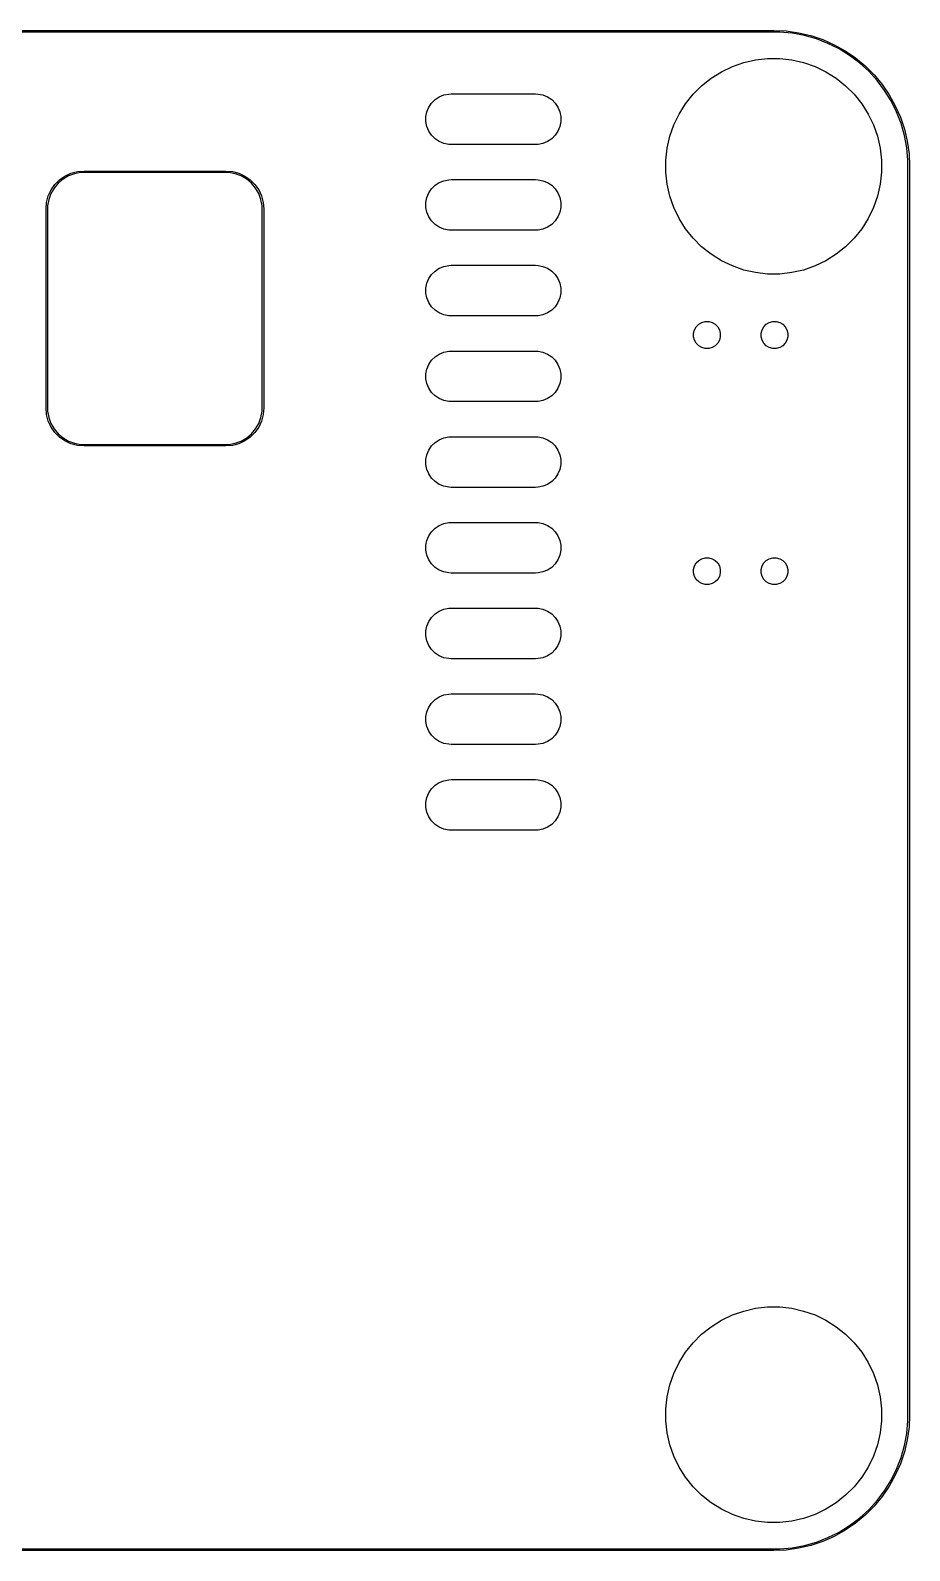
# Model space of a CAD drawing. Header units: inches. Extents: x 0.47 to 2.28, y -2.25 to -0.47.
# Drawn here: x 1.259 to 2.284, y -2.245 to -0.471 of the extents above; entities that cross this region are included whole.
import ezdxf

# ---------------------------------------------------------------- set-up
doc = ezdxf.new("R2010")
doc.units = ezdxf.units.IN
doc.header["$MEASUREMENT"] = 0
doc.layers.add('B.Mask', color=4, linetype='CONTINUOUS', true_color=0x02ffee)

msp = doc.modelspace()

# ---------------------------------------------------------------- linework, layer by layer
at = {"layer": 'B.Mask', "linetype": 'CONTINUOUS'}
for p, q in [((0.6299, -0.4715), (2.126, -0.4715)), ((2.126, -0.4734), (0.6299, -0.4734)), ((2.126, -0.4715), (2.1406, -0.4721)), ((2.1332, -0.4734), (2.126, -0.4734)), ((2.1476, -0.4748), (2.1332, -0.4734)), ((2.1406, -0.4721), (2.1551, -0.4742)), ((2.1619, -0.4774), (2.1476, -0.4748)), ((2.1551, -0.4742), (2.1694, -0.4775)), ((2.1758, -0.4814), (2.1619, -0.4774)), ((2.1694, -0.4775), (2.1832, -0.4822)), ((2.1893, -0.4866), (2.1758, -0.4814)), ((2.1832, -0.4822), (2.1966, -0.4881)), ((2.2022, -0.4931), (2.1893, -0.4866)), ((2.1966, -0.4881), (2.2094, -0.4952)), ((2.2145, -0.5007), (2.2022, -0.4931)), ((2.2094, -0.4952), (2.2215, -0.5035)), ((2.065, -0.5197), (2.0778, -0.5135)), ((2.0778, -0.5135), (2.0911, -0.5089)), ((2.0911, -0.5089), (2.1049, -0.5057)), ((2.1049, -0.5057), (2.1189, -0.5041)), ((2.1189, -0.5041), (2.133, -0.5041)), ((2.133, -0.5041), (2.1471, -0.5057)), ((2.1471, -0.5057), (2.1609, -0.5089)), ((2.1609, -0.5089), (2.1742, -0.5135)), ((2.1742, -0.5135), (2.1869, -0.5197)), ((2.2261, -0.5094), (2.2145, -0.5007)), ((2.2215, -0.5035), (2.2327, -0.5128)), ((2.2368, -0.5191), (2.2261, -0.5094)), ((2.2327, -0.5128), (2.2431, -0.5232)), ((2.042, -0.536), (2.0531, -0.5272)), ((2.0531, -0.5272), (2.065, -0.5197)), ((2.1869, -0.5197), (2.1989, -0.5272)), ((2.1989, -0.5272), (2.2099, -0.536)), ((2.2465, -0.5298), (2.2368, -0.5191)), ((2.2431, -0.5232), (2.2524, -0.5344)), ((2.2552, -0.5414), (2.2465, -0.5298)), ((1.7313, -0.5522), (1.7361, -0.549)), ((1.7361, -0.549), (1.7414, -0.5468)), ((1.7414, -0.5468), (1.7471, -0.5457)), ((1.7471, -0.5457), (1.75, -0.5455)), ((1.75, -0.5455), (1.8484, -0.5455)), ((1.8484, -0.5455), (1.8513, -0.5457)), ((1.8513, -0.5457), (1.857, -0.5468)), ((1.857, -0.5468), (1.8623, -0.549)), ((1.8623, -0.549), (1.8672, -0.5522)), ((2.0232, -0.557), (2.032, -0.546)), ((2.032, -0.546), (2.042, -0.536)), ((2.2099, -0.536), (2.2199, -0.546)), ((2.2199, -0.546), (2.2287, -0.557)), ((2.2524, -0.5344), (2.2607, -0.5465)), ((2.2628, -0.5537), (2.2552, -0.5414)), ((2.2607, -0.5465), (2.2678, -0.5593)), ((1.7206, -0.5721), (1.7217, -0.5665)), ((1.7217, -0.5665), (1.724, -0.5611)), ((1.724, -0.5611), (1.7272, -0.5563)), ((1.7272, -0.5563), (1.7313, -0.5522)), ((1.8672, -0.5522), (1.8713, -0.5563)), ((1.8713, -0.5563), (1.8745, -0.5611)), ((1.8745, -0.5611), (1.8767, -0.5665)), ((1.8767, -0.5665), (1.8778, -0.5721)), ((2.0157, -0.569), (2.0232, -0.557)), ((2.2287, -0.557), (2.2362, -0.569)), ((2.2693, -0.5666), (2.2628, -0.5537)), ((2.2678, -0.5593), (2.2737, -0.5727)), ((2.2745, -0.5801), (2.2693, -0.5666)), ((1.7206, -0.5779), (1.7206, -0.5721)), ((1.7217, -0.5836), (1.7206, -0.5779)), ((1.724, -0.589), (1.7217, -0.5836)), ((1.8767, -0.5836), (1.8745, -0.589)), ((1.8778, -0.5779), (1.8767, -0.5836)), ((1.8778, -0.5721), (1.8778, -0.5779)), ((2.0049, -0.595), (2.0096, -0.5817)), ((2.0096, -0.5817), (2.0157, -0.569)), ((2.2362, -0.569), (2.2424, -0.5817)), ((2.2424, -0.5817), (2.247, -0.595)), ((2.2737, -0.5727), (2.2784, -0.5866)), ((2.2785, -0.5941), (2.2745, -0.5801)), ((1.7272, -0.5938), (1.724, -0.589)), ((1.7313, -0.5979), (1.7272, -0.5938)), ((1.7361, -0.6011), (1.7313, -0.5979)), ((1.7414, -0.6033), (1.7361, -0.6011)), ((1.8623, -0.6011), (1.857, -0.6033)), ((1.8672, -0.5979), (1.8623, -0.6011)), ((1.8713, -0.5938), (1.8672, -0.5979)), ((1.8745, -0.589), (1.8713, -0.5938)), ((2.0018, -0.6088), (2.0049, -0.595)), ((2.247, -0.595), (2.2502, -0.6088)), ((2.2784, -0.5866), (2.2818, -0.6008)), ((2.2811, -0.6083), (2.2785, -0.5941)), ((2.2818, -0.6008), (2.2838, -0.6153)), ((1.7471, -0.6044), (1.7414, -0.6033)), ((1.75, -0.6046), (1.7471, -0.6044)), ((1.8484, -0.6046), (1.75, -0.6046)), ((1.8513, -0.6044), (1.8484, -0.6046)), ((1.857, -0.6033), (1.8513, -0.6044)), ((2.0002, -0.6229), (2.0018, -0.6088)), ((2.2502, -0.6088), (2.2518, -0.6229)), ((2.2825, -0.6227), (2.2811, -0.6083)), ((2.2838, -0.6153), (2.2844, -0.6299)), ((1.2997, -0.6414), (1.3067, -0.6381)), ((1.3067, -0.6381), (1.3142, -0.6361)), ((1.3181, -0.6374), (1.3109, -0.6387)), ((1.3142, -0.6361), (1.3219, -0.6355)), ((1.3219, -0.6374), (1.3181, -0.6374)), ((1.3219, -0.6355), (1.4872, -0.6355)), ((1.4872, -0.6374), (1.3219, -0.6374)), ((1.4872, -0.6355), (1.4949, -0.6361)), ((1.4909, -0.6374), (1.4872, -0.6374)), ((1.4982, -0.6387), (1.4909, -0.6374)), ((1.4949, -0.6361), (1.5024, -0.6381)), ((1.5024, -0.6381), (1.5094, -0.6414)), ((2.0002, -0.637), (2.0002, -0.6229)), ((2.0018, -0.651), (2.0002, -0.637)), ((2.2518, -0.637), (2.2502, -0.651)), ((2.2518, -0.6229), (2.2518, -0.637)), ((2.2825, -0.6299), (2.2825, -0.6227)), ((2.2825, -2.0866), (2.2825, -0.6299)), ((2.2844, -0.6299), (2.2844, -2.0866)), ((1.287, -0.6554), (1.2833, -0.6618)), ((1.2835, -0.6576), (1.2879, -0.6513)), ((1.2918, -0.6497), (1.287, -0.6554)), ((1.2879, -0.6513), (1.2934, -0.6458)), ((1.2975, -0.645), (1.2918, -0.6497)), ((1.2934, -0.6458), (1.2997, -0.6414)), ((1.3039, -0.6413), (1.2975, -0.645)), ((1.3109, -0.6387), (1.3039, -0.6413)), ((1.5052, -0.6413), (1.4982, -0.6387)), ((1.5116, -0.645), (1.5052, -0.6413)), ((1.5094, -0.6414), (1.5157, -0.6458)), ((1.5172, -0.6497), (1.5116, -0.645)), ((1.5157, -0.6458), (1.5211, -0.6513)), ((1.522, -0.6554), (1.5172, -0.6497)), ((1.5211, -0.6513), (1.5256, -0.6576)), ((1.5257, -0.6618), (1.522, -0.6554)), ((1.7272, -0.6563), (1.7313, -0.6522)), ((1.7313, -0.6522), (1.7361, -0.649)), ((1.7361, -0.649), (1.7414, -0.6468)), ((1.7414, -0.6468), (1.7471, -0.6457)), ((1.7471, -0.6457), (1.75, -0.6455)), ((1.75, -0.6455), (1.8484, -0.6455)), ((1.8484, -0.6455), (1.8513, -0.6457)), ((1.8513, -0.6457), (1.857, -0.6468)), ((1.857, -0.6468), (1.8623, -0.649)), ((1.8623, -0.649), (1.8672, -0.6522)), ((1.8672, -0.6522), (1.8713, -0.6563)), ((2.0049, -0.6648), (2.0018, -0.651)), ((2.2502, -0.651), (2.247, -0.6648)), ((1.2776, -0.6798), (1.2782, -0.6721)), ((1.2782, -0.6721), (1.2802, -0.6646)), ((1.2808, -0.6688), (1.2795, -0.6761)), ((1.2802, -0.6646), (1.2835, -0.6576)), ((1.2833, -0.6618), (1.2808, -0.6688)), ((1.5256, -0.6576), (1.5288, -0.6646)), ((1.5282, -0.6688), (1.5257, -0.6618)), ((1.5295, -0.6761), (1.5282, -0.6688)), ((1.5288, -0.6646), (1.5308, -0.6721)), ((1.5308, -0.6721), (1.5315, -0.6798)), ((1.7206, -0.6721), (1.7217, -0.6665)), ((1.7206, -0.6779), (1.7206, -0.6721)), ((1.7217, -0.6665), (1.724, -0.6611)), ((1.724, -0.6611), (1.7272, -0.6563)), ((1.8713, -0.6563), (1.8745, -0.6611)), ((1.8745, -0.6611), (1.8767, -0.6665)), ((1.8767, -0.6665), (1.8778, -0.6721)), ((1.8778, -0.6721), (1.8778, -0.6779)), ((2.0096, -0.6781), (2.0049, -0.6648)), ((2.247, -0.6648), (2.2424, -0.6781)), ((1.2776, -0.912), (1.2776, -0.6798)), ((1.2795, -0.6761), (1.2795, -0.6798)), ((1.2795, -0.6798), (1.2795, -0.912)), ((1.5295, -0.6798), (1.5295, -0.6761)), ((1.5295, -0.912), (1.5295, -0.6798)), ((1.5315, -0.6798), (1.5315, -0.912)), ((1.7217, -0.6836), (1.7206, -0.6779)), ((1.724, -0.689), (1.7217, -0.6836)), ((1.7272, -0.6938), (1.724, -0.689)), ((1.8745, -0.689), (1.8713, -0.6938)), ((1.8767, -0.6836), (1.8745, -0.689)), ((1.8778, -0.6779), (1.8767, -0.6836)), ((2.0157, -0.6909), (2.0096, -0.6781)), ((2.0232, -0.7028), (2.0157, -0.6909)), ((2.2362, -0.6909), (2.2287, -0.7028)), ((2.2424, -0.6781), (2.2362, -0.6909)), ((1.7313, -0.6979), (1.7272, -0.6938)), ((1.7361, -0.7011), (1.7313, -0.6979)), ((1.7414, -0.7033), (1.7361, -0.7011)), ((1.7471, -0.7044), (1.7414, -0.7033)), ((1.75, -0.7046), (1.7471, -0.7044)), ((1.8484, -0.7046), (1.75, -0.7046)), ((1.8513, -0.7044), (1.8484, -0.7046)), ((1.857, -0.7033), (1.8513, -0.7044)), ((1.8623, -0.7011), (1.857, -0.7033)), ((1.8672, -0.6979), (1.8623, -0.7011)), ((1.8713, -0.6938), (1.8672, -0.6979)), ((2.032, -0.7139), (2.0232, -0.7028)), ((2.2287, -0.7028), (2.2199, -0.7139)), ((2.042, -0.7239), (2.032, -0.7139)), ((2.0531, -0.7327), (2.042, -0.7239)), ((2.2099, -0.7239), (2.1989, -0.7327)), ((2.2199, -0.7139), (2.2099, -0.7239)), ((2.065, -0.7402), (2.0531, -0.7327)), ((2.0778, -0.7463), (2.065, -0.7402)), ((2.1869, -0.7402), (2.1742, -0.7463)), ((2.1989, -0.7327), (2.1869, -0.7402)), ((1.7217, -0.7665), (1.724, -0.7611)), ((1.724, -0.7611), (1.7272, -0.7563)), ((1.7272, -0.7563), (1.7313, -0.7522)), ((1.7313, -0.7522), (1.7361, -0.749)), ((1.7361, -0.749), (1.7414, -0.7468)), ((1.7414, -0.7468), (1.7471, -0.7457)), ((1.7471, -0.7457), (1.75, -0.7455)), ((1.75, -0.7455), (1.8484, -0.7455)), ((1.8484, -0.7455), (1.8513, -0.7457)), ((1.8513, -0.7457), (1.857, -0.7468)), ((1.857, -0.7468), (1.8623, -0.749)), ((1.8623, -0.749), (1.8672, -0.7522)), ((1.8672, -0.7522), (1.8713, -0.7563)), ((1.8713, -0.7563), (1.8745, -0.7611)), ((1.8745, -0.7611), (1.8767, -0.7665)), ((2.0911, -0.751), (2.0778, -0.7463)), ((2.1049, -0.7541), (2.0911, -0.751)), ((2.1189, -0.7557), (2.1049, -0.7541)), ((2.133, -0.7557), (2.1189, -0.7557)), ((2.1471, -0.7541), (2.133, -0.7557)), ((2.1609, -0.751), (2.1471, -0.7541)), ((2.1742, -0.7463), (2.1609, -0.751)), ((1.7206, -0.7721), (1.7217, -0.7665)), ((1.7206, -0.7779), (1.7206, -0.7721)), ((1.7217, -0.7836), (1.7206, -0.7779)), ((1.8767, -0.7665), (1.8778, -0.7721)), ((1.8778, -0.7779), (1.8767, -0.7836)), ((1.8778, -0.7721), (1.8778, -0.7779)), ((1.724, -0.789), (1.7217, -0.7836)), ((1.7272, -0.7938), (1.724, -0.789)), ((1.7313, -0.7979), (1.7272, -0.7938)), ((1.7361, -0.8011), (1.7313, -0.7979)), ((1.8672, -0.7979), (1.8623, -0.8011)), ((1.8713, -0.7938), (1.8672, -0.7979)), ((1.8745, -0.789), (1.8713, -0.7938)), ((1.8767, -0.7836), (1.8745, -0.789)), ((1.7414, -0.8033), (1.7361, -0.8011)), ((1.7471, -0.8044), (1.7414, -0.8033)), ((1.75, -0.8046), (1.7471, -0.8044)), ((1.8484, -0.8046), (1.75, -0.8046)), ((1.8513, -0.8044), (1.8484, -0.8046)), ((1.857, -0.8033), (1.8513, -0.8044)), ((1.8623, -0.8011), (1.857, -0.8033)), ((2.0357, -0.8172), (2.0386, -0.8143)), ((2.0386, -0.8143), (2.0422, -0.8122)), ((2.0422, -0.8122), (2.0462, -0.8112)), ((2.0462, -0.8112), (2.0503, -0.8112)), ((2.0503, -0.8112), (2.0543, -0.8122)), ((2.0543, -0.8122), (2.0578, -0.8143)), ((2.0578, -0.8143), (2.0607, -0.8172)), ((2.1145, -0.8172), (2.1174, -0.8143)), ((2.1174, -0.8143), (2.1209, -0.8122)), ((2.1209, -0.8122), (2.1249, -0.8112)), ((2.1249, -0.8112), (2.129, -0.8112)), ((2.129, -0.8112), (2.133, -0.8122)), ((2.133, -0.8122), (2.1366, -0.8143)), ((2.1366, -0.8143), (2.1395, -0.8172)), ((2.0326, -0.8247), (2.0337, -0.8207)), ((2.0326, -0.8288), (2.0326, -0.8247)), ((2.0337, -0.8328), (2.0326, -0.8288)), ((2.0337, -0.8207), (2.0357, -0.8172)), ((2.0357, -0.8364), (2.0337, -0.8328)), ((2.0607, -0.8172), (2.0628, -0.8207)), ((2.0628, -0.8328), (2.0607, -0.8364)), ((2.0628, -0.8207), (2.0638, -0.8247)), ((2.0638, -0.8288), (2.0628, -0.8328)), ((2.0638, -0.8247), (2.0638, -0.8288)), ((2.1114, -0.8247), (2.1124, -0.8207)), ((2.1114, -0.8288), (2.1114, -0.8247)), ((2.1124, -0.8328), (2.1114, -0.8288)), ((2.1124, -0.8207), (2.1145, -0.8172)), ((2.1145, -0.8364), (2.1124, -0.8328)), ((2.1395, -0.8172), (2.1415, -0.8207)), ((2.1415, -0.8328), (2.1395, -0.8364)), ((2.1415, -0.8207), (2.1426, -0.8247)), ((2.1426, -0.8288), (2.1415, -0.8328)), ((2.1426, -0.8247), (2.1426, -0.8288)), ((1.7313, -0.8522), (1.7361, -0.849)), ((1.7361, -0.849), (1.7414, -0.8468)), ((1.7414, -0.8468), (1.7471, -0.8457)), ((1.7471, -0.8457), (1.75, -0.8455)), ((1.75, -0.8455), (1.8484, -0.8455)), ((1.8484, -0.8455), (1.8513, -0.8457)), ((1.8513, -0.8457), (1.857, -0.8468)), ((1.857, -0.8468), (1.8623, -0.849)), ((1.8623, -0.849), (1.8672, -0.8522)), ((2.0386, -0.8393), (2.0357, -0.8364)), ((2.0422, -0.8413), (2.0386, -0.8393)), ((2.0462, -0.8424), (2.0422, -0.8413)), ((2.0503, -0.8424), (2.0462, -0.8424)), ((2.0543, -0.8413), (2.0503, -0.8424)), ((2.0578, -0.8393), (2.0543, -0.8413)), ((2.0607, -0.8364), (2.0578, -0.8393)), ((2.1174, -0.8393), (2.1145, -0.8364)), ((2.1209, -0.8413), (2.1174, -0.8393)), ((2.1249, -0.8424), (2.1209, -0.8413)), ((2.129, -0.8424), (2.1249, -0.8424)), ((2.133, -0.8413), (2.129, -0.8424)), ((2.1366, -0.8393), (2.133, -0.8413)), ((2.1395, -0.8364), (2.1366, -0.8393)), ((1.7206, -0.8721), (1.7217, -0.8665)), ((1.7217, -0.8665), (1.724, -0.8611)), ((1.724, -0.8611), (1.7272, -0.8563)), ((1.7272, -0.8563), (1.7313, -0.8522)), ((1.8672, -0.8522), (1.8713, -0.8563)), ((1.8713, -0.8563), (1.8745, -0.8611)), ((1.8745, -0.8611), (1.8767, -0.8665)), ((1.8767, -0.8665), (1.8778, -0.8721)), ((1.7206, -0.8779), (1.7206, -0.8721)), ((1.7217, -0.8836), (1.7206, -0.8779)), ((1.724, -0.889), (1.7217, -0.8836)), ((1.8767, -0.8836), (1.8745, -0.889)), ((1.8778, -0.8779), (1.8767, -0.8836)), ((1.8778, -0.8721), (1.8778, -0.8779)), ((1.7272, -0.8938), (1.724, -0.889)), ((1.7313, -0.8979), (1.7272, -0.8938)), ((1.7361, -0.9011), (1.7313, -0.8979)), ((1.7414, -0.9033), (1.7361, -0.9011)), ((1.7471, -0.9044), (1.7414, -0.9033)), ((1.75, -0.9046), (1.7471, -0.9044)), ((1.8513, -0.9044), (1.8484, -0.9046)), ((1.857, -0.9033), (1.8513, -0.9044)), ((1.8623, -0.9011), (1.857, -0.9033)), ((1.8672, -0.8979), (1.8623, -0.9011)), ((1.8713, -0.8938), (1.8672, -0.8979)), ((1.8745, -0.889), (1.8713, -0.8938)), ((1.2782, -0.9197), (1.2776, -0.912)), ((1.2802, -0.9272), (1.2782, -0.9197)), ((1.2795, -0.912), (1.2795, -0.9157)), ((1.2795, -0.9157), (1.2808, -0.923)), ((1.5282, -0.923), (1.5295, -0.9157)), ((1.5308, -0.9197), (1.5288, -0.9272)), ((1.5295, -0.9157), (1.5295, -0.912)), ((1.5315, -0.912), (1.5308, -0.9197)), ((1.8484, -0.9046), (1.75, -0.9046)), ((1.2835, -0.9342), (1.2802, -0.9272)), ((1.2808, -0.923), (1.2833, -0.93)), ((1.2833, -0.93), (1.287, -0.9364)), ((1.2879, -0.9405), (1.2835, -0.9342)), ((1.287, -0.9364), (1.2918, -0.9421)), ((1.5172, -0.9421), (1.522, -0.9364)), ((1.5256, -0.9342), (1.5211, -0.9405)), ((1.522, -0.9364), (1.5257, -0.93)), ((1.5288, -0.9272), (1.5256, -0.9342)), ((1.5257, -0.93), (1.5282, -0.923)), ((1.2934, -0.946), (1.2879, -0.9405)), ((1.2918, -0.9421), (1.2975, -0.9468)), ((1.2997, -0.9504), (1.2934, -0.946)), ((1.2975, -0.9468), (1.3039, -0.9506)), ((1.3067, -0.9537), (1.2997, -0.9504)), ((1.3039, -0.9506), (1.3109, -0.9531)), ((1.3142, -0.9557), (1.3067, -0.9537)), ((1.3109, -0.9531), (1.3181, -0.9544)), ((1.3219, -0.9563), (1.3142, -0.9557)), ((1.3181, -0.9544), (1.3219, -0.9544)), ((1.3219, -0.9544), (1.4872, -0.9544)), ((1.4872, -0.9563), (1.3219, -0.9563)), ((1.4872, -0.9544), (1.4909, -0.9544)), ((1.4949, -0.9557), (1.4872, -0.9563)), ((1.4909, -0.9544), (1.4982, -0.9531)), ((1.5024, -0.9537), (1.4949, -0.9557)), ((1.4982, -0.9531), (1.5052, -0.9506)), ((1.5094, -0.9504), (1.5024, -0.9537)), ((1.5052, -0.9506), (1.5116, -0.9468)), ((1.5157, -0.946), (1.5094, -0.9504)), ((1.5116, -0.9468), (1.5172, -0.9421)), ((1.5211, -0.9405), (1.5157, -0.946)), ((1.724, -0.9611), (1.7272, -0.9563)), ((1.7272, -0.9563), (1.7313, -0.9522)), ((1.7313, -0.9522), (1.7361, -0.949)), ((1.7361, -0.949), (1.7414, -0.9468)), ((1.7414, -0.9468), (1.7471, -0.9457)), ((1.7471, -0.9457), (1.75, -0.9455)), ((1.75, -0.9455), (1.8484, -0.9455)), ((1.8484, -0.9455), (1.8513, -0.9457)), ((1.8513, -0.9457), (1.857, -0.9468)), ((1.857, -0.9468), (1.8623, -0.949)), ((1.8623, -0.949), (1.8672, -0.9522)), ((1.8672, -0.9522), (1.8713, -0.9563)), ((1.8713, -0.9563), (1.8745, -0.9611)), ((1.7206, -0.9721), (1.7217, -0.9665)), ((1.7206, -0.9779), (1.7206, -0.9721)), ((1.7217, -0.9665), (1.724, -0.9611)), ((1.8745, -0.9611), (1.8767, -0.9665)), ((1.8767, -0.9665), (1.8778, -0.9721)), ((1.8778, -0.9721), (1.8778, -0.9779)), ((1.7217, -0.9836), (1.7206, -0.9779)), ((1.724, -0.989), (1.7217, -0.9836)), ((1.7272, -0.9938), (1.724, -0.989)), ((1.8745, -0.989), (1.8713, -0.9938)), ((1.8767, -0.9836), (1.8745, -0.989)), ((1.8778, -0.9779), (1.8767, -0.9836)), ((1.7313, -0.9979), (1.7272, -0.9938)), ((1.7361, -1.0011), (1.7313, -0.9979)), ((1.7414, -1.0033), (1.7361, -1.0011)), ((1.7471, -1.0044), (1.7414, -1.0033)), ((1.75, -1.0046), (1.7471, -1.0044)), ((1.8484, -1.0046), (1.75, -1.0046)), ((1.8513, -1.0044), (1.8484, -1.0046)), ((1.857, -1.0033), (1.8513, -1.0044)), ((1.8623, -1.0011), (1.857, -1.0033)), ((1.8672, -0.9979), (1.8623, -1.0011)), ((1.8713, -0.9938), (1.8672, -0.9979)), ((1.7414, -1.0468), (1.7471, -1.0457)), ((1.7471, -1.0457), (1.75, -1.0455)), ((1.75, -1.0455), (1.8484, -1.0455)), ((1.8484, -1.0455), (1.8513, -1.0457)), ((1.8513, -1.0457), (1.857, -1.0468)), ((1.7217, -1.0665), (1.724, -1.0611)), ((1.724, -1.0611), (1.7272, -1.0563)), ((1.7272, -1.0563), (1.7313, -1.0522)), ((1.7313, -1.0522), (1.7361, -1.049)), ((1.7361, -1.049), (1.7414, -1.0468)), ((1.857, -1.0468), (1.8623, -1.049)), ((1.8623, -1.049), (1.8672, -1.0522)), ((1.8672, -1.0522), (1.8713, -1.0563)), ((1.8713, -1.0563), (1.8745, -1.0611)), ((1.8745, -1.0611), (1.8767, -1.0665)), ((1.7206, -1.0721), (1.7217, -1.0665)), ((1.7206, -1.0779), (1.7206, -1.0721)), ((1.7217, -1.0836), (1.7206, -1.0779)), ((1.8767, -1.0665), (1.8778, -1.0721)), ((1.8778, -1.0779), (1.8767, -1.0836)), ((1.8778, -1.0721), (1.8778, -1.0779)), ((1.724, -1.089), (1.7217, -1.0836)), ((1.7272, -1.0938), (1.724, -1.089)), ((1.7313, -1.0979), (1.7272, -1.0938)), ((1.7361, -1.1011), (1.7313, -1.0979)), ((1.8672, -1.0979), (1.8623, -1.1011)), ((1.8713, -1.0938), (1.8672, -1.0979)), ((1.8745, -1.089), (1.8713, -1.0938)), ((1.8767, -1.0836), (1.8745, -1.089)), ((2.0326, -1.1003), (2.0337, -1.0963)), ((2.0337, -1.0963), (2.0357, -1.0928)), ((2.0357, -1.0928), (2.0386, -1.0899)), ((2.0386, -1.0899), (2.0422, -1.0878)), ((2.0422, -1.0878), (2.0462, -1.0867)), ((2.0462, -1.0867), (2.0503, -1.0867)), ((2.0503, -1.0867), (2.0543, -1.0878)), ((2.0543, -1.0878), (2.0578, -1.0899)), ((2.0578, -1.0899), (2.0607, -1.0928)), ((2.0607, -1.0928), (2.0628, -1.0963)), ((2.0628, -1.0963), (2.0638, -1.1003)), ((2.1114, -1.1003), (2.1124, -1.0963)), ((2.1124, -1.0963), (2.1145, -1.0928)), ((2.1145, -1.0928), (2.1174, -1.0899)), ((2.1174, -1.0899), (2.1209, -1.0878)), ((2.1209, -1.0878), (2.1249, -1.0867)), ((2.1249, -1.0867), (2.129, -1.0867)), ((2.129, -1.0867), (2.133, -1.0878)), ((2.133, -1.0878), (2.1366, -1.0899)), ((2.1366, -1.0899), (2.1395, -1.0928)), ((2.1395, -1.0928), (2.1415, -1.0963)), ((2.1415, -1.0963), (2.1426, -1.1003)), ((1.7414, -1.1033), (1.7361, -1.1011)), ((1.7471, -1.1044), (1.7414, -1.1033)), ((1.75, -1.1046), (1.7471, -1.1044)), ((1.8484, -1.1046), (1.75, -1.1046)), ((1.8513, -1.1044), (1.8484, -1.1046)), ((1.857, -1.1033), (1.8513, -1.1044)), ((1.8623, -1.1011), (1.857, -1.1033)), ((2.0326, -1.1044), (2.0326, -1.1003)), ((2.0337, -1.1084), (2.0326, -1.1044)), ((2.0357, -1.1119), (2.0337, -1.1084)), ((2.0386, -1.1149), (2.0357, -1.1119)), ((2.0422, -1.1169), (2.0386, -1.1149)), ((2.0462, -1.118), (2.0422, -1.1169)), ((2.0543, -1.1169), (2.0503, -1.118)), ((2.0578, -1.1149), (2.0543, -1.1169)), ((2.0607, -1.1119), (2.0578, -1.1149)), ((2.0628, -1.1084), (2.0607, -1.1119)), ((2.0638, -1.1044), (2.0628, -1.1084)), ((2.0638, -1.1003), (2.0638, -1.1044)), ((2.1114, -1.1044), (2.1114, -1.1003)), ((2.1124, -1.1084), (2.1114, -1.1044)), ((2.1145, -1.1119), (2.1124, -1.1084)), ((2.1174, -1.1149), (2.1145, -1.1119)), ((2.1209, -1.1169), (2.1174, -1.1149)), ((2.1249, -1.118), (2.1209, -1.1169)), ((2.133, -1.1169), (2.129, -1.118)), ((2.1366, -1.1149), (2.133, -1.1169)), ((2.1395, -1.1119), (2.1366, -1.1149)), ((2.1415, -1.1084), (2.1395, -1.1119)), ((2.1426, -1.1044), (2.1415, -1.1084)), ((2.1426, -1.1003), (2.1426, -1.1044)), ((2.0503, -1.118), (2.0462, -1.118)), ((2.129, -1.118), (2.1249, -1.118)), ((1.7272, -1.1563), (1.7313, -1.1522)), ((1.7313, -1.1522), (1.7361, -1.149)), ((1.7361, -1.149), (1.7414, -1.1468)), ((1.7414, -1.1468), (1.7471, -1.1457)), ((1.7471, -1.1457), (1.75, -1.1455)), ((1.75, -1.1455), (1.8484, -1.1455)), ((1.8484, -1.1455), (1.8513, -1.1457)), ((1.8513, -1.1457), (1.857, -1.1468)), ((1.857, -1.1468), (1.8623, -1.149)), ((1.8623, -1.149), (1.8672, -1.1522)), ((1.8672, -1.1522), (1.8713, -1.1563)), ((1.7206, -1.1721), (1.7217, -1.1665)), ((1.7217, -1.1665), (1.724, -1.1611)), ((1.724, -1.1611), (1.7272, -1.1563)), ((1.8713, -1.1563), (1.8745, -1.1611)), ((1.8745, -1.1611), (1.8767, -1.1665)), ((1.8767, -1.1665), (1.8778, -1.1721)), ((1.7206, -1.1779), (1.7206, -1.1721)), ((1.7217, -1.1836), (1.7206, -1.1779)), ((1.724, -1.189), (1.7217, -1.1836)), ((1.8767, -1.1836), (1.8745, -1.189)), ((1.8778, -1.1779), (1.8767, -1.1836)), ((1.8778, -1.1721), (1.8778, -1.1779)), ((1.7272, -1.1938), (1.724, -1.189)), ((1.7313, -1.1979), (1.7272, -1.1938)), ((1.7361, -1.2011), (1.7313, -1.1979)), ((1.7414, -1.2033), (1.7361, -1.2011)), ((1.7471, -1.2044), (1.7414, -1.2033)), ((1.75, -1.2046), (1.7471, -1.2044)), ((1.8484, -1.2046), (1.75, -1.2046)), ((1.8513, -1.2044), (1.8484, -1.2046)), ((1.857, -1.2033), (1.8513, -1.2044)), ((1.8623, -1.2011), (1.857, -1.2033)), ((1.8672, -1.1979), (1.8623, -1.2011)), ((1.8713, -1.1938), (1.8672, -1.1979)), ((1.8745, -1.189), (1.8713, -1.1938)), ((1.724, -1.2611), (1.7272, -1.2563)), ((1.7272, -1.2563), (1.7313, -1.2522)), ((1.7313, -1.2522), (1.7361, -1.249)), ((1.7361, -1.249), (1.7414, -1.2468)), ((1.7414, -1.2468), (1.7471, -1.2457)), ((1.7471, -1.2457), (1.75, -1.2455)), ((1.75, -1.2455), (1.8484, -1.2455)), ((1.8484, -1.2455), (1.8513, -1.2457)), ((1.8513, -1.2457), (1.857, -1.2468)), ((1.857, -1.2468), (1.8623, -1.249)), ((1.8623, -1.249), (1.8672, -1.2522)), ((1.8672, -1.2522), (1.8713, -1.2563)), ((1.8713, -1.2563), (1.8745, -1.2611)), ((1.7206, -1.2721), (1.7217, -1.2665)), ((1.7206, -1.2779), (1.7206, -1.2721)), ((1.7217, -1.2665), (1.724, -1.2611)), ((1.8745, -1.2611), (1.8767, -1.2665)), ((1.8767, -1.2665), (1.8778, -1.2721)), ((1.8778, -1.2721), (1.8778, -1.2779)), ((1.7217, -1.2836), (1.7206, -1.2779)), ((1.724, -1.289), (1.7217, -1.2836)), ((1.7272, -1.2938), (1.724, -1.289)), ((1.7313, -1.2979), (1.7272, -1.2938)), ((1.8713, -1.2938), (1.8672, -1.2979)), ((1.8745, -1.289), (1.8713, -1.2938)), ((1.8767, -1.2836), (1.8745, -1.289)), ((1.8778, -1.2779), (1.8767, -1.2836)), ((1.7361, -1.3011), (1.7313, -1.2979)), ((1.7414, -1.3033), (1.7361, -1.3011)), ((1.7471, -1.3044), (1.7414, -1.3033)), ((1.75, -1.3046), (1.7471, -1.3044)), ((1.8484, -1.3046), (1.75, -1.3046)), ((1.8513, -1.3044), (1.8484, -1.3046)), ((1.857, -1.3033), (1.8513, -1.3044)), ((1.8623, -1.3011), (1.857, -1.3033)), ((1.8672, -1.2979), (1.8623, -1.3011)), ((1.7361, -1.349), (1.7414, -1.3468)), ((1.7414, -1.3468), (1.7471, -1.3457)), ((1.7471, -1.3457), (1.75, -1.3455)), ((1.75, -1.3455), (1.8484, -1.3455)), ((1.8484, -1.3455), (1.8513, -1.3457)), ((1.8513, -1.3457), (1.857, -1.3468)), ((1.857, -1.3468), (1.8623, -1.349)), ((1.7217, -1.3665), (1.724, -1.3611)), ((1.724, -1.3611), (1.7272, -1.3563)), ((1.7272, -1.3563), (1.7313, -1.3522)), ((1.7313, -1.3522), (1.7361, -1.349)), ((1.8623, -1.349), (1.8672, -1.3522)), ((1.8672, -1.3522), (1.8713, -1.3563)), ((1.8713, -1.3563), (1.8745, -1.3611)), ((1.8745, -1.3611), (1.8767, -1.3665)), ((1.7206, -1.3721), (1.7217, -1.3665)), ((1.7206, -1.3779), (1.7206, -1.3721)), ((1.7217, -1.3836), (1.7206, -1.3779)), ((1.8767, -1.3665), (1.8778, -1.3721)), ((1.8778, -1.3779), (1.8767, -1.3836)), ((1.8778, -1.3721), (1.8778, -1.3779)), ((1.724, -1.389), (1.7217, -1.3836)), ((1.7272, -1.3938), (1.724, -1.389)), ((1.7313, -1.3979), (1.7272, -1.3938)), ((1.7361, -1.4011), (1.7313, -1.3979)), ((1.7414, -1.4033), (1.7361, -1.4011)), ((1.8623, -1.4011), (1.857, -1.4033)), ((1.8672, -1.3979), (1.8623, -1.4011)), ((1.8713, -1.3938), (1.8672, -1.3979)), ((1.8745, -1.389), (1.8713, -1.3938)), ((1.8767, -1.3836), (1.8745, -1.389)), ((1.7471, -1.4044), (1.7414, -1.4033)), ((1.75, -1.4046), (1.7471, -1.4044)), ((1.8484, -1.4046), (1.75, -1.4046)), ((1.8513, -1.4044), (1.8484, -1.4046)), ((1.857, -1.4033), (1.8513, -1.4044)), ((2.0778, -1.9702), (2.0911, -1.9656)), ((2.0911, -1.9656), (2.1049, -1.9624)), ((2.1049, -1.9624), (2.1189, -1.9608)), ((2.1189, -1.9608), (2.133, -1.9608)), ((2.133, -1.9608), (2.1471, -1.9624)), ((2.1471, -1.9624), (2.1609, -1.9656)), ((2.1609, -1.9656), (2.1742, -1.9702)), ((2.042, -1.9927), (2.0531, -1.9839)), ((2.0531, -1.9839), (2.065, -1.9763)), ((2.065, -1.9763), (2.0778, -1.9702)), ((2.1742, -1.9702), (2.1869, -1.9763)), ((2.1869, -1.9763), (2.1989, -1.9839)), ((2.1989, -1.9839), (2.2099, -1.9927)), ((2.0232, -2.0137), (2.032, -2.0027)), ((2.032, -2.0027), (2.042, -1.9927)), ((2.2099, -1.9927), (2.2199, -2.0027)), ((2.2199, -2.0027), (2.2287, -2.0137)), ((2.0157, -2.0257), (2.0232, -2.0137)), ((2.2287, -2.0137), (2.2362, -2.0257)), ((2.0049, -2.0517), (2.0096, -2.0384)), ((2.0096, -2.0384), (2.0157, -2.0257)), ((2.2362, -2.0257), (2.2424, -2.0384)), ((2.2424, -2.0384), (2.247, -2.0517)), ((2.0018, -2.0655), (2.0049, -2.0517)), ((2.247, -2.0517), (2.2502, -2.0655)), ((2.0002, -2.0796), (2.0018, -2.0655)), ((2.2502, -2.0655), (2.2518, -2.0796)), ((2.0002, -2.0937), (2.0002, -2.0796)), ((2.2518, -2.0796), (2.2518, -2.0937)), ((2.2825, -2.0938), (2.2825, -2.0866)), ((2.2844, -2.0866), (2.2838, -2.1012)), ((2.0018, -2.1077), (2.0002, -2.0937)), ((2.0049, -2.1215), (2.0018, -2.1077)), ((2.2502, -2.1077), (2.247, -2.1215)), ((2.2518, -2.0937), (2.2502, -2.1077)), ((2.2785, -2.1225), (2.2811, -2.1083)), ((2.2811, -2.1083), (2.2825, -2.0938)), ((2.2838, -2.1012), (2.2818, -2.1157)), ((2.0096, -2.1348), (2.0049, -2.1215)), ((2.247, -2.1215), (2.2424, -2.1348)), ((2.2745, -2.1364), (2.2785, -2.1225)), ((2.2818, -2.1157), (2.2784, -2.13)), ((2.0157, -2.1476), (2.0096, -2.1348)), ((2.2424, -2.1348), (2.2362, -2.1476)), ((2.2737, -2.1439), (2.2678, -2.1572)), ((2.2693, -2.1499), (2.2745, -2.1364)), ((2.2784, -2.13), (2.2737, -2.1439)), ((2.0232, -2.1595), (2.0157, -2.1476)), ((2.032, -2.1706), (2.0232, -2.1595)), ((2.2287, -2.1595), (2.2199, -2.1706)), ((2.2362, -2.1476), (2.2287, -2.1595)), ((2.2552, -2.1752), (2.2628, -2.1628)), ((2.2678, -2.1572), (2.2607, -2.17)), ((2.2628, -2.1628), (2.2693, -2.1499)), ((2.042, -2.1806), (2.032, -2.1706)), ((2.0531, -2.1894), (2.042, -2.1806)), ((2.2099, -2.1806), (2.1989, -2.1894)), ((2.2199, -2.1706), (2.2099, -2.1806)), ((2.2465, -2.1867), (2.2552, -2.1752)), ((2.2607, -2.17), (2.2524, -2.1821)), ((2.065, -2.1969), (2.0531, -2.1894)), ((2.0778, -2.203), (2.065, -2.1969)), ((2.1869, -2.1969), (2.1742, -2.203)), ((2.1989, -2.1894), (2.1869, -2.1969)), ((2.2261, -2.2071), (2.2368, -2.1974)), ((2.2431, -2.1934), (2.2327, -2.2037)), ((2.2368, -2.1974), (2.2465, -2.1867)), ((2.2524, -2.1821), (2.2431, -2.1934)), ((2.0911, -2.2077), (2.0778, -2.203)), ((2.1049, -2.2108), (2.0911, -2.2077)), ((2.1189, -2.2124), (2.1049, -2.2108)), ((2.133, -2.2124), (2.1189, -2.2124)), ((2.1471, -2.2108), (2.133, -2.2124)), ((2.1609, -2.2077), (2.1471, -2.2108)), ((2.1742, -2.203), (2.1609, -2.2077)), ((2.2022, -2.2235), (2.2145, -2.2159)), ((2.2215, -2.2131), (2.2094, -2.2213)), ((2.2145, -2.2159), (2.2261, -2.2071)), ((2.2327, -2.2037), (2.2215, -2.2131)), ((2.1832, -2.2344), (2.1694, -2.239)), ((2.1758, -2.2352), (2.1893, -2.2299)), ((2.1966, -2.2285), (2.1832, -2.2344)), ((2.1893, -2.2299), (2.2022, -2.2235)), ((2.2094, -2.2213), (2.1966, -2.2285)), ((0.6299, -2.2431), (2.126, -2.2431)), ((2.126, -2.2451), (0.6299, -2.2451)), ((2.126, -2.2431), (2.1332, -2.2431)), ((2.1406, -2.2444), (2.126, -2.2451)), ((2.1332, -2.2431), (2.1476, -2.2418)), ((2.1551, -2.2424), (2.1406, -2.2444)), ((2.1476, -2.2418), (2.1619, -2.2391)), ((2.1694, -2.239), (2.1551, -2.2424)), ((2.1619, -2.2391), (2.1758, -2.2352))]:
    msp.add_line(p, q, dxfattribs=at)

doc.saveas('drawing.dxf')
